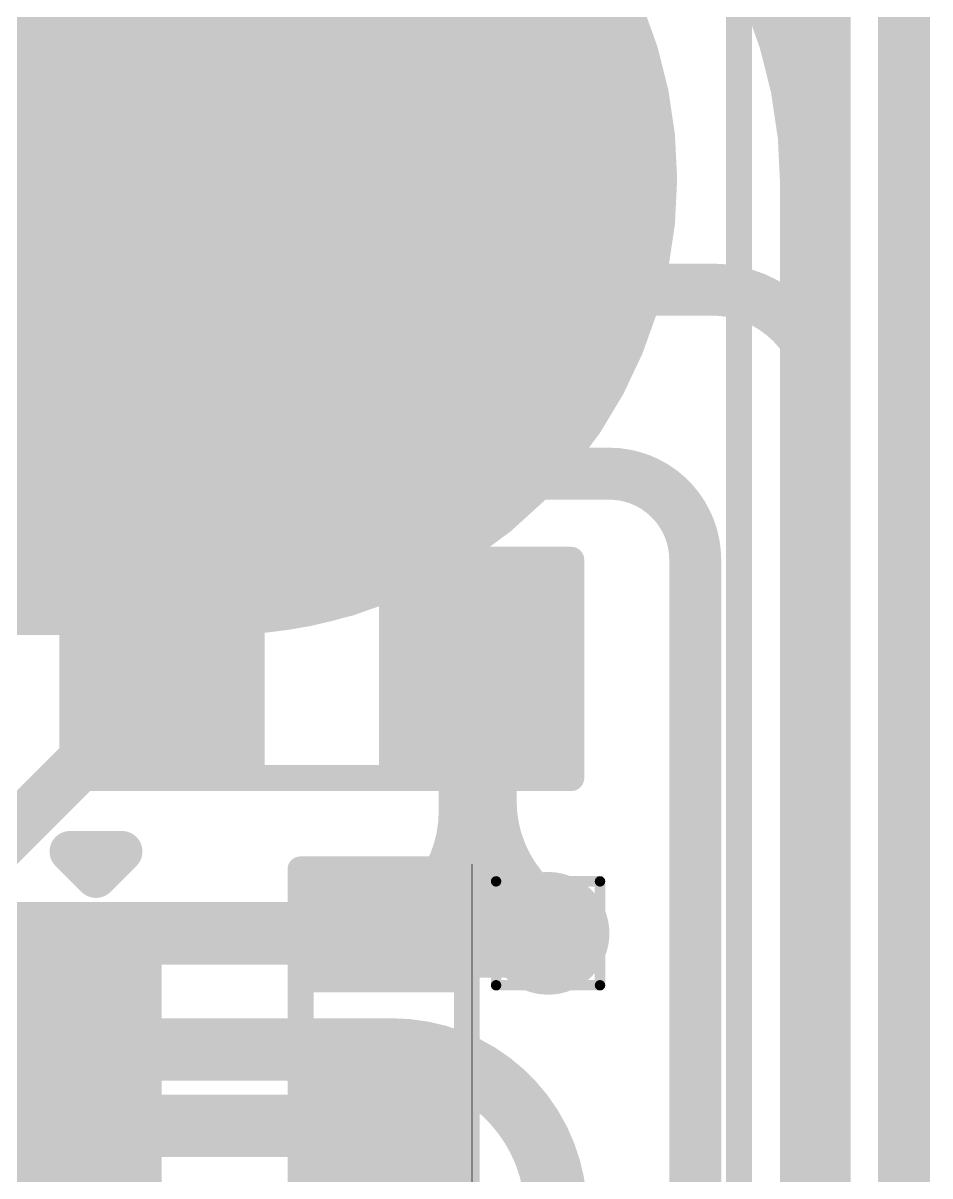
# Model space of a CAD drawing. Header units: inches. Extents: x 3 to 457, y -41 to 239.
# Drawn here: x 162.05 to 166.48, y 8.4 to 14.03 of the extents above; entities that cross this region are included whole.
import ezdxf

# ---------------------------------------------------------------- set-up
doc = ezdxf.new("R2010")
doc.units = ezdxf.units.IN
for name, color, linetype in [('Board Outline', 216, 'Continuous'), ('Bottom Layer', 5, 'Continuous'), ('Bottom Overlay', 54, 'Continuous'), ('Bottom Paste', 16, 'Continuous'), ('Bottom Solder', 6, 'Continuous'), ('Drill Drawing', 1, 'Continuous'), ('Fabrication', 76, 'Continuous'), ('Top Layer', 1, 'Continuous'), ('Top Overlay', 2, 'Continuous'), ('Top Paste', 8, 'Continuous'), ('Top Solder', 216, 'Continuous'), ('Via Holes', 16, 'Continuous')]:
    doc.layers.add(name, color=color, linetype=linetype)

# ---------------------------------------------------------------- blocks, each defined once
blk = doc.blocks.new('TSSOP_14_79')
at = {"layer": 'Top Layer'}
blk.add_hatch(color=1, dxfattribs=at).paths.add_polyline_path([(-3.65, 2.175), (-2.15, 2.175), (-2.15, 1.725), (-3.65, 1.725)])
at = {"layer": 'Top Paste'}
blk.add_hatch(color=8, dxfattribs=at).paths.add_polyline_path([(-3.65, 2.175), (-2.15, 2.175), (-2.15, 1.725), (-3.65, 1.725)])
at = {"layer": 'Top Solder'}
for points in [[(-3.7516, 2.2766), (-2.0484, 2.2766), (-2.0484, 1.6234), (-3.7516, 1.6234)], [(-3.7516, 1.6266), (-2.0484, 1.6266), (-2.0484, 0.9734), (-3.7516, 0.9734)]]:
    blk.add_hatch(color=216, dxfattribs=at).paths.add_polyline_path(points)
at = {"layer": 'Top Overlay'}
for points in [[(-4.0112, 1.8288, 0.2, 0.2, 0), (-4.0112, 2.0828, 0.2, 0.2, 0)], [(-3.8842, 1.9558, 0.2, 0.2, 0), (-4.0112, 2.0828, 0.2, 0.2, 0)], [(-4.0112, 1.8288, 0.2, 0.2, 0), (-3.8842, 1.9558, 0.2, 0.2, 0)]]:
    blk.add_lwpolyline(points, format="xyseb", dxfattribs=at)
for points in [[(-4.0612, 2.0828, 0.1, 0.1, 1), (-3.9612, 2.0828, 0.1, 0.1, 1)], [(-4.0612, 2.0828, 0.1, 0.1, 1), (-3.9612, 2.0828, 0.1, 0.1, 1)], [(-3.9342, 1.9558, 0.1, 0.1, 1), (-3.8342, 1.9558, 0.1, 0.1, 1)], [(-3.9342, 1.9558, 0.1, 0.1, 1), (-3.8342, 1.9558, 0.1, 0.1, 1)], [(-4.0612, 1.8288, 0.1, 0.1, 1), (-3.9612, 1.8288, 0.1, 0.1, 1)], [(-4.0612, 1.8288, 0.1, 0.1, 1), (-3.9612, 1.8288, 0.1, 0.1, 1)]]:
    blk.add_lwpolyline(points, format="xyseb", close=True, dxfattribs=at)
blk = doc.blocks.new('R___0402_89')
at = {"layer": 'Top Layer'}
for points in [[(-0.6985, -0.3175), (-0.6985, 0.3175), (-0.2413, 0.3175), (-0.2413, -0.3175)], [(0.2413, -0.3175), (0.2413, 0.3175), (0.6985, 0.3175), (0.6985, -0.3175)]]:
    blk.add_hatch(color=1, dxfattribs=at).paths.add_polyline_path(points)
at = {"layer": 'Top Paste'}
for points in [[(-0.6985, -0.3175), (-0.6985, 0.3175), (-0.2413, 0.3175), (-0.2413, -0.3175)], [(0.2413, -0.3175), (0.2413, 0.3175), (0.6985, 0.3175), (0.6985, -0.3175)]]:
    blk.add_hatch(color=8, dxfattribs=at).paths.add_polyline_path(points)
at = {"layer": 'Top Solder'}
for points in [[(-0.7535, -0.3725), (-0.7535, 0.3725), (-0.1863, 0.3725), (-0.1863, -0.3725)], [(0.1863, -0.3725), (0.1863, 0.3725), (0.7535, 0.3725), (0.7535, -0.3725)]]:
    blk.add_hatch(color=216, dxfattribs=at).paths.add_polyline_path(points)
at = {"layer": 'Top Overlay'}
for points in [[(-0.7874, 0.4064, 0.127, 0.127, 0), (-0.7874, -0.4064, 0.127, 0.127, 0)], [(-0.7874, 0.4064, 0.127, 0.127, 0), (0.7874, 0.4064, 0.127, 0.127, 0)], [(0.7874, 0.4064, 0.127, 0.127, 0), (0.7874, -0.4064, 0.127, 0.127, 0)], [(-0.7874, -0.4064, 0.127, 0.127, 0), (0.7874, -0.4064, 0.127, 0.127, 0)], [(-0.8128, -0.4318, 0.00323, 0.00323, 0), (0.8128, -0.4318, 0.00323, 0.00323, 0)]]:
    blk.add_lwpolyline(points, format="xyseb", dxfattribs=at)
for points in [[(-0.8191, 0.4064, 0.0635, 0.0635, 1), (-0.7556, 0.4064, 0.0635, 0.0635, 1)], [(-0.8191, 0.4064, 0.0635, 0.0635, 1), (-0.7556, 0.4064, 0.0635, 0.0635, 1)], [(0.7556, 0.4064, 0.0635, 0.0635, 1), (0.8191, 0.4064, 0.0635, 0.0635, 1)], [(0.7556, 0.4064, 0.0635, 0.0635, 1), (0.8191, 0.4064, 0.0635, 0.0635, 1)], [(-0.8191, -0.4064, 0.0635, 0.0635, 1), (-0.7556, -0.4064, 0.0635, 0.0635, 1)], [(-0.8191, -0.4064, 0.0635, 0.0635, 1), (-0.7556, -0.4064, 0.0635, 0.0635, 1)], [(0.7556, -0.4064, 0.0635, 0.0635, 1), (0.8191, -0.4064, 0.0635, 0.0635, 1)], [(0.7556, -0.4064, 0.0635, 0.0635, 1), (0.8191, -0.4064, 0.0635, 0.0635, 1)], [(-0.8136, -0.4318, 0.00161, 0.00161, 1), (-0.812, -0.4318, 0.00161, 0.00161, 1)], [(0.812, -0.4318, 0.00161, 0.00161, 1), (0.8136, -0.4318, 0.00161, 0.00161, 1)]]:
    blk.add_lwpolyline(points, format="xyseb", close=True, dxfattribs=at)
blk = doc.blocks.new('R___0603_95')
at = {"layer": 'Top Layer'}
for points in [[(-0.381, 0.4445), (-0.381, -0.4445), (-1.143, -0.4445), (-1.143, 0.4445)], [(1.143, 0.4445), (1.143, -0.4445), (0.381, -0.4445), (0.381, 0.4445)]]:
    blk.add_hatch(color=1, dxfattribs=at).paths.add_polyline_path(points)
at = {"layer": 'Top Paste'}
for points in [[(-0.381, 0.4445), (-0.381, -0.4445), (-1.143, -0.4445), (-1.143, 0.4445)], [(1.143, 0.4445), (1.143, -0.4445), (0.381, -0.4445), (0.381, 0.4445)]]:
    blk.add_hatch(color=8, dxfattribs=at).paths.add_polyline_path(points)
at = {"layer": 'Top Solder'}
for points in [[(-0.2794, 0.5461), (-0.2794, -0.5461), (-1.2446, -0.5461), (-1.2446, 0.5461)], [(1.2446, 0.5461), (1.2446, -0.5461), (0.2794, -0.5461), (0.2794, 0.5461)]]:
    blk.add_hatch(color=216, dxfattribs=at).paths.add_polyline_path(points)
at = {"layer": 'Top Overlay'}
for points in [[(-1.2192, 0.5334, 0.127, 0.127, 0), (1.2192, 0.5334, 0.127, 0.127, 0)], [(-1.2192, -0.5334, 0.127, 0.127, 0), (-1.2192, 0.5334, 0.127, 0.127, 0)], [(1.2192, -0.5334, 0.127, 0.127, 0), (1.2192, 0.5334, 0.127, 0.127, 0)], [(-1.2192, -0.5334, 0.127, 0.127, 0), (1.2192, -0.5334, 0.127, 0.127, 0)]]:
    blk.add_lwpolyline(points, format="xyseb", dxfattribs=at)
for points in [[(-1.25095, 0.5334, 0.0635, 0.0635, 1), (-1.18745, 0.5334, 0.0635, 0.0635, 1)], [(-1.25095, 0.5334, 0.0635, 0.0635, 1), (-1.18745, 0.5334, 0.0635, 0.0635, 1)], [(1.18745, 0.5334, 0.0635, 0.0635, 1), (1.25095, 0.5334, 0.0635, 0.0635, 1)], [(1.18745, 0.5334, 0.0635, 0.0635, 1), (1.25095, 0.5334, 0.0635, 0.0635, 1)], [(-1.25095, -0.5334, 0.0635, 0.0635, 1), (-1.18745, -0.5334, 0.0635, 0.0635, 1)], [(-1.25095, -0.5334, 0.0635, 0.0635, 1), (-1.18745, -0.5334, 0.0635, 0.0635, 1)], [(1.18745, -0.5334, 0.0635, 0.0635, 1), (1.25095, -0.5334, 0.0635, 0.0635, 1)], [(1.18745, -0.5334, 0.0635, 0.0635, 1), (1.25095, -0.5334, 0.0635, 0.0635, 1)]]:
    blk.add_lwpolyline(points, format="xyseb", close=True, dxfattribs=at)
blk = doc.blocks.new('C___0603_104')
at = {"layer": 'Top Layer'}
for points in [[(-0.381, 0.4445), (-0.381, -0.4445), (-1.143, -0.4445), (-1.143, 0.4445)], [(1.143, 0.4445), (1.143, -0.4445), (0.381, -0.4445), (0.381, 0.4445)]]:
    blk.add_hatch(color=1, dxfattribs=at).paths.add_polyline_path(points)
at = {"layer": 'Top Paste'}
for points in [[(-0.381, 0.4445), (-0.381, -0.4445), (-1.143, -0.4445), (-1.143, 0.4445)], [(1.143, 0.4445), (1.143, -0.4445), (0.381, -0.4445), (0.381, 0.4445)]]:
    blk.add_hatch(color=8, dxfattribs=at).paths.add_polyline_path(points)
at = {"layer": 'Top Solder'}
for points in [[(-0.321, 0.5045), (-0.321, -0.5045), (-1.203, -0.5045), (-1.203, 0.5045)], [(1.203, 0.5045), (1.203, -0.5045), (0.321, -0.5045), (0.321, 0.5045)]]:
    blk.add_hatch(color=216, dxfattribs=at).paths.add_polyline_path(points)
at = {"layer": 'Top Overlay'}
for points in [[(-0.4572, 0.5334, 0.127, 0.127, 0), (-1.2446, 0.5334, 0.127, 0.127, 0)], [(-1.2446, 0.5334, 0.127, 0.127, 0), (-1.2446, -0.5334, 0.127, 0.127, 0)], [(1.2446, 0.5334, 0.127, 0.127, 0), (0.4572, 0.5334, 0.127, 0.127, 0)], [(1.2446, 0.5334, 0.127, 0.127, 0), (1.2446, -0.5334, 0.127, 0.127, 0)], [(-0.4572, -0.5334, 0.127, 0.127, 0), (-1.2446, -0.5334, 0.127, 0.127, 0)], [(1.2446, -0.5334, 0.127, 0.127, 0), (0.4572, -0.5334, 0.127, 0.127, 0)]]:
    blk.add_lwpolyline(points, format="xyseb", dxfattribs=at)
for points in [[(-1.2764, 0.5334, 0.0635, 0.0635, 1), (-1.2128, 0.5334, 0.0635, 0.0635, 1)], [(-1.2764, 0.5334, 0.0635, 0.0635, 1), (-1.2128, 0.5334, 0.0635, 0.0635, 1)], [(-0.4889, 0.5334, 0.0635, 0.0635, 1), (-0.4254, 0.5334, 0.0635, 0.0635, 1)], [(0.4254, 0.5334, 0.0635, 0.0635, 1), (0.4889, 0.5334, 0.0635, 0.0635, 1)], [(1.2128, 0.5334, 0.0635, 0.0635, 1), (1.2764, 0.5334, 0.0635, 0.0635, 1)], [(1.2128, 0.5334, 0.0635, 0.0635, 1), (1.2764, 0.5334, 0.0635, 0.0635, 1)], [(-1.2764, -0.5334, 0.0635, 0.0635, 1), (-1.2128, -0.5334, 0.0635, 0.0635, 1)], [(-1.2764, -0.5334, 0.0635, 0.0635, 1), (-1.2128, -0.5334, 0.0635, 0.0635, 1)], [(-0.4889, -0.5334, 0.0635, 0.0635, 1), (-0.4254, -0.5334, 0.0635, 0.0635, 1)], [(0.4254, -0.5334, 0.0635, 0.0635, 1), (0.4889, -0.5334, 0.0635, 0.0635, 1)], [(1.2128, -0.5334, 0.0635, 0.0635, 1), (1.2764, -0.5334, 0.0635, 0.0635, 1)], [(1.2128, -0.5334, 0.0635, 0.0635, 1), (1.2764, -0.5334, 0.0635, 0.0635, 1)]]:
    blk.add_lwpolyline(points, format="xyseb", close=True, dxfattribs=at)
blk = doc.blocks.new('SEMG_PAD_B_240')
at = {"layer": 'Bottom Layer'}
h = blk.add_hatch(color=5, dxfattribs=at)
edge = h.paths.add_edge_path()
edge.add_arc((-3.15, 0.0128), 2.1, 90, 270)
edge.add_line((-3.15, -2.0872), (3.15, -2.0872))
edge.add_arc((3.15, 0.0128), 2.1, 270, 450)
edge.add_line((3.15, 2.1128), (-3.15, 2.1128))
at = {"layer": 'Bottom Paste'}
h = blk.add_hatch(color=16, dxfattribs=at)
edge = h.paths.add_edge_path()
edge.add_arc((-3.15, 0.0128), 2.1, 90, 270)
edge.add_line((-3.15, -2.0872), (3.15, -2.0872))
edge.add_arc((3.15, 0.0128), 2.1, 270, 450)
edge.add_line((3.15, 2.1128), (-3.15, 2.1128))
at = {"layer": 'Bottom Solder'}
h = blk.add_hatch(color=6, dxfattribs=at)
edge = h.paths.add_edge_path()
edge.add_arc((-3.15, 0.0128), 2.2016, 90, 270)
edge.add_line((-3.15, -2.1888), (3.15, -2.1888))
edge.add_arc((3.15, 0.0128), 2.2016, 270, 450)
edge.add_line((3.15, 2.2144), (-3.15, 2.2144))
at = {"layer": 'Bottom Overlay'}
blk.add_lwpolyline([(-5.6832, 10.9657, 0.127, 0.127, 0), (-5.6832, -10.9657, 0.127, 0.127, 0)], format="xyseb", dxfattribs=at)

msp = doc.modelspace()

# ---------------------------------------------------------------- hatches: boundary and pattern name
at = {"layer": 'Bottom Layer'}
h = msp.add_hatch(color=5, dxfattribs=at)
edge = h.paths.add_edge_path()
edge.add_arc((164.6183, 9.5846), 0.3, 0, 360)
at = {"layer": 'Top Layer'}
h = msp.add_hatch(color=1, dxfattribs=at)
edge = h.paths.add_edge_path()
edge.add_arc((164.6183, 9.5846), 0.3, 0, 360)
at = {"layer": 'Via Holes'}
h = msp.add_hatch(color=7, dxfattribs=at)
edge = h.paths.add_edge_path()
edge.add_arc((164.6183, 9.5846), 0.15, 0, 360)

# ---------------------------------------------------------------- linework, layer by layer
at = {"layer": 'Board Outline'}
msp.add_lwpolyline([(166.3577, 24.1726, 0.127, 0.127, 0), (166.3577, 2.3168, 0.127, 0.127, 0)], format="xyseb", dxfattribs=at)
at = {"layer": 'Bottom Layer'}
for points in [[(165.1878, 14.9761, 0.3048, 0.3048, -0.198912), (165.9049, 13.2447, 0.3048, 0.3048, 0)], [(165.9049, 2.0934, 0.3048, 0.3048, 0), (165.9049, 13.2447, 0.3048, 0.3048, 0)], [(158.9714, 9.5846, 0.3048, 0.3048, 0), (164.6183, 9.5846, 0.3048, 0.3048, 0)], [(158.9094, 9.017, 0.3048, 0.3048, 0), (163.857, 9.017, 0.3048, 0.3048, 0)], [(163.857, 9.017, 0.3048, 0.3048, -0.414214), (164.6577, 8.2163, 0.3048, 0.3048, 0)]]:
    msp.add_lwpolyline(points, format="xyseb", dxfattribs=at)
for points in [[(165.8287, 13.2447, 0.1524, 0.1524, 1), (165.9811, 13.2447, 0.1524, 0.1524, 1)], [(165.8287, 13.2447, 0.1524, 0.1524, 1), (165.9811, 13.2447, 0.1524, 0.1524, 1)], [(164.5421, 9.5846, 0.1524, 0.1524, 1), (164.6945, 9.5846, 0.1524, 0.1524, 1)], [(163.7808, 9.017, 0.1524, 0.1524, 1), (163.9332, 9.017, 0.1524, 0.1524, 1)], [(163.7808, 9.017, 0.1524, 0.1524, 1), (163.9332, 9.017, 0.1524, 0.1524, 1)]]:
    msp.add_lwpolyline(points, format="xyseb", close=True, dxfattribs=at)
at = {"layer": 'Drill Drawing'}
for points in [[(164.3643, 9.8386, 0.0508, 0.0508, 0), (164.8723, 9.8386, 0.0508, 0.0508, 0)], [(164.3643, 9.3306, 0.0508, 0.0508, 0), (164.3643, 9.8386, 0.0508, 0.0508, 0)], [(164.8723, 9.3306, 0.0508, 0.0508, 0), (164.8723, 9.8386, 0.0508, 0.0508, 0)], [(164.3643, 9.3306, 0.0508, 0.0508, 0), (164.8723, 9.3306, 0.0508, 0.0508, 0)]]:
    msp.add_lwpolyline(points, format="xyseb", dxfattribs=at)
for points in [[(164.3516, 9.8386, 0.0254, 0.0254, 1), (164.377, 9.8386, 0.0254, 0.0254, 1)], [(164.3516, 9.8386, 0.0254, 0.0254, 1), (164.377, 9.8386, 0.0254, 0.0254, 1)], [(164.8596, 9.8386, 0.0254, 0.0254, 1), (164.885, 9.8386, 0.0254, 0.0254, 1)], [(164.8596, 9.8386, 0.0254, 0.0254, 1), (164.885, 9.8386, 0.0254, 0.0254, 1)], [(164.3516, 9.3306, 0.0254, 0.0254, 1), (164.377, 9.3306, 0.0254, 0.0254, 1)], [(164.3516, 9.3306, 0.0254, 0.0254, 1), (164.377, 9.3306, 0.0254, 0.0254, 1)], [(164.8596, 9.3306, 0.0254, 0.0254, 1), (164.885, 9.3306, 0.0254, 0.0254, 1)], [(164.8596, 9.3306, 0.0254, 0.0254, 1), (164.885, 9.3306, 0.0254, 0.0254, 1)]]:
    msp.add_lwpolyline(points, format="xyseb", close=True, dxfattribs=at)
at = {"layer": 'Fabrication'}
for points in [[(166.3577, 24.1726, 0.254, 0.254, 0), (166.3577, 2.3168, 0.254, 0.254, 0)], [(164.5072, 14.7553, 0.254, 0.254, -0.198912), (165.1223, 13.2703, 0.254, 0.254, 0)], [(165.1223, 13.2703, 0.254, 0.254, -0.198912), (164.5072, 11.7854, 0.254, 0.254, 0)], [(164.5072, 11.7854, 0.254, 0.254, -0.198912), (163.0223, 11.1703, 0.254, 0.254, 0)], [(156.7143, 11.1703, 0.254, 0.254, 0), (163.0223, 11.1703, 0.254, 0.254, 0)]]:
    msp.add_lwpolyline(points, format="xyseb", dxfattribs=at)
for points in [[(165.0588, 13.2703, 0.127, 0.127, 1), (165.1858, 13.2703, 0.127, 0.127, 1)], [(165.0588, 13.2703, 0.127, 0.127, 1), (165.1858, 13.2703, 0.127, 0.127, 1)], [(164.4437, 11.7854, 0.127, 0.127, 1), (164.5707, 11.7854, 0.127, 0.127, 1)], [(164.4437, 11.7854, 0.127, 0.127, 1), (164.5707, 11.7854, 0.127, 0.127, 1)], [(162.9588, 11.1703, 0.127, 0.127, 1), (163.0858, 11.1703, 0.127, 0.127, 1)], [(162.9588, 11.1703, 0.127, 0.127, 1), (163.0858, 11.1703, 0.127, 0.127, 1)]]:
    msp.add_lwpolyline(points, format="xyseb", close=True, dxfattribs=at)
at = {"layer": 'Top Layer'}
for points in [[(162.7504, 12.7311, 0.381, 0.381, 0), (162.7504, 16.632, 0.381, 0.381, 0)], [(165.9702, 12.1781, 0.254, 0.254, 0), (165.9702, 16.5129, 0.254, 0.254, 0)], [(162.7504, 12.1781, 0.254, 0.254, 0), (162.7504, 12.7311, 0.254, 0.254, 0)], [(164.2744, 12.7311, 0.254, 0.254, 0), (165.4172, 12.7311, 0.254, 0.254, 0)], [(165.4172, 12.7311, 0.254, 0.254, -0.000536), (165.4184, 12.7311, 0.254, 0.254, 0)], [(165.4184, 12.7311, 0.254, 0.254, -0.413586), (165.9702, 12.1781, 0.254, 0.254, 0)], [(162.7504, 12.1781, 0.254, 0.254, -0.414214), (162.4034, 11.8312, 0.254, 0.254, 0)], [(163.0973, 11.8312, 0.254, 0.254, -0.414214), (162.7504, 12.1781, 0.254, 0.254, 0)], [(165.9702, 1.9428, 0.254, 0.254, 0), (165.9702, 12.1781, 0.254, 0.254, 0)], [(160.9504, 11.8312, 0.254, 0.254, 0), (162.4034, 11.8312, 0.254, 0.254, 0)], [(162.4034, 11.8312, 0.254, 0.254, 0), (163.0973, 11.8312, 0.254, 0.254, 0)], [(163.0973, 11.8312, 0.254, 0.254, 0), (164.9169, 11.8312, 0.254, 0.254, 0)], [(164.9169, 11.8312, 0.254, 0.254, -0.414214), (165.3377, 11.4103, 0.254, 0.254, 0)], [(165.3377, 1.9695, 0.254, 0.254, 0), (165.3377, 11.4103, 0.254, 0.254, 0)], [(164.2744, 9.5846, 0.381, 0.381, 0), (164.2744, 10.8769, 0.381, 0.381, 0)], [(161.9017, 9.9814, 0.254, 0.254, 0), (162.4388, 10.5185, 0.254, 0.254, 0)], [(164.2744, 10.18, 0.381, 0.381, -0.198912), (164.0606, 9.664, 0.381, 0.381, 0)], [(164.4881, 9.7148, 0.381, 0.381, -0.198912), (164.2744, 10.2308, 0.381, 0.381, 0)], [(163.8151, 9.5795, 0.381, 0.381, 0), (164.2744, 9.5795, 0.381, 0.381, 0)], [(164.0828, 9.5592, 0.381, 0.381, 0), (164.5421, 9.5592, 0.381, 0.381, 0)], [(162.476, 8.6435, 0.3048, 0.3048, 0), (163.7097, 8.6435, 0.3048, 0.3048, 0)], [(163.8151, 7.7264, 0.3048, 0.3048, 0), (163.8151, 8.6397, 0.3048, 0.3048, 0)]]:
    msp.add_lwpolyline(points, format="xyseb", dxfattribs=at)
for points in [[(162.6551, 12.7311, 0.1905, 0.1905, 1), (162.8456, 12.7311, 0.1905, 0.1905, 1)], [(162.6869, 12.7311, 0.127, 0.127, 1), (162.8139, 12.7311, 0.127, 0.127, 1)], [(164.2109, 12.7311, 0.127, 0.127, 1), (164.3379, 12.7311, 0.127, 0.127, 1)], [(165.3537, 12.7311, 0.127, 0.127, 1), (165.4807, 12.7311, 0.127, 0.127, 1)], [(165.3537, 12.7311, 0.127, 0.127, 1), (165.4807, 12.7311, 0.127, 0.127, 1)], [(165.3549, 12.7311, 0.127, 0.127, 1), (165.4819, 12.7311, 0.127, 0.127, 1)], [(165.3549, 12.7311, 0.127, 0.127, 1), (165.4819, 12.7311, 0.127, 0.127, 1)], [(162.6869, 12.1781, 0.127, 0.127, 1), (162.8139, 12.1781, 0.127, 0.127, 1)], [(162.6869, 12.1781, 0.127, 0.127, 1), (162.8139, 12.1781, 0.127, 0.127, 1)], [(162.6869, 12.1781, 0.127, 0.127, 1), (162.8139, 12.1781, 0.127, 0.127, 1)], [(165.9067, 12.1781, 0.127, 0.127, 1), (166.0337, 12.1781, 0.127, 0.127, 1)], [(165.9067, 12.1781, 0.127, 0.127, 1), (166.0337, 12.1781, 0.127, 0.127, 1)], [(165.9067, 12.1781, 0.127, 0.127, 1), (166.0337, 12.1781, 0.127, 0.127, 1)], [(162.3399, 11.8312, 0.127, 0.127, 1), (162.4669, 11.8312, 0.127, 0.127, 1)], [(162.3399, 11.8312, 0.127, 0.127, 1), (162.4669, 11.8312, 0.127, 0.127, 1)], [(162.3399, 11.8312, 0.127, 0.127, 1), (162.4669, 11.8312, 0.127, 0.127, 1)], [(163.0338, 11.8312, 0.127, 0.127, 1), (163.1608, 11.8312, 0.127, 0.127, 1)], [(163.0338, 11.8312, 0.127, 0.127, 1), (163.1608, 11.8312, 0.127, 0.127, 1)], [(163.0338, 11.8312, 0.127, 0.127, 1), (163.1608, 11.8312, 0.127, 0.127, 1)], [(164.8534, 11.8312, 0.127, 0.127, 1), (164.9804, 11.8312, 0.127, 0.127, 1)], [(164.8534, 11.8312, 0.127, 0.127, 1), (164.9804, 11.8312, 0.127, 0.127, 1)], [(165.2742, 11.4103, 0.127, 0.127, 1), (165.4012, 11.4103, 0.127, 0.127, 1)], [(165.2742, 11.4103, 0.127, 0.127, 1), (165.4012, 11.4103, 0.127, 0.127, 1)], [(164.1791, 10.8769, 0.1905, 0.1905, 1), (164.3696, 10.8769, 0.1905, 0.1905, 1)], [(162.3753, 10.5185, 0.127, 0.127, 1), (162.5023, 10.5185, 0.127, 0.127, 1)], [(164.1791, 10.2308, 0.1905, 0.1905, 1), (164.3696, 10.2308, 0.1905, 0.1905, 1)], [(164.1791, 10.18, 0.1905, 0.1905, 1), (164.3696, 10.18, 0.1905, 0.1905, 1)], [(164.3928, 9.7148, 0.1905, 0.1905, 1), (164.5833, 9.7148, 0.1905, 0.1905, 1)], [(163.9654, 9.664, 0.1905, 0.1905, 1), (164.1559, 9.664, 0.1905, 0.1905, 1)], [(163.7198, 9.5795, 0.1905, 0.1905, 1), (163.9103, 9.5795, 0.1905, 0.1905, 1)], [(163.9875, 9.5592, 0.1905, 0.1905, 1), (164.178, 9.5592, 0.1905, 0.1905, 1)], [(164.1791, 9.5846, 0.1905, 0.1905, 1), (164.3696, 9.5846, 0.1905, 0.1905, 1)], [(164.1791, 9.5795, 0.1905, 0.1905, 1), (164.3696, 9.5795, 0.1905, 0.1905, 1)], [(164.4468, 9.5592, 0.1905, 0.1905, 1), (164.6373, 9.5592, 0.1905, 0.1905, 1)], [(162.3998, 8.6435, 0.1524, 0.1524, 1), (162.5522, 8.6435, 0.1524, 0.1524, 1)], [(163.6335, 8.6435, 0.1524, 0.1524, 1), (163.7859, 8.6435, 0.1524, 0.1524, 1)], [(163.7389, 8.6397, 0.1524, 0.1524, 1), (163.8913, 8.6397, 0.1524, 0.1524, 1)]]:
    msp.add_lwpolyline(points, format="xyseb", close=True, dxfattribs=at)

# ---------------------------------------------------------------- block references
for name, p, rotation in [('SEMG_PAD_B_240', (159.8683, 13.2575), 180), ('C___0603_104', (163.5124, 12.7311), 180), ('TSSOP_14_79', (160.4534, 5.9734), 270), ('R___0402_89', (163.8151, 9.1096), 90)]:
    msp.add_blockref(name, p, dxfattribs=dict(rotation=rotation))
msp.add_blockref('R___0603_95', (163.5124, 10.8769))

doc.saveas('drawing.dxf')
